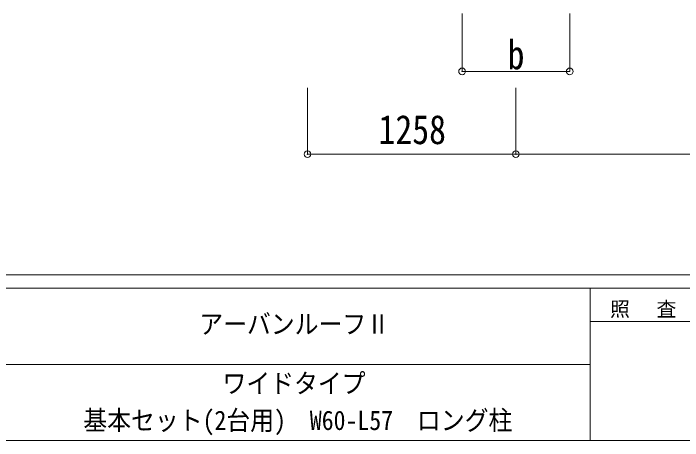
# Model space of a CAD drawing. Units: millimetres at full size, sheet at 1:40; details may follow other scales. Extents: x -11243 to 11243, y -7760 to 7760.
# Drawn here: x 119 to 4160, y -7760 to -5181 of the extents above; entities that cross this region are included whole.
import ezdxf
from ezdxf.enums import TextEntityAlignment as Align

# ---------------------------------------------------------------- set-up
doc = ezdxf.new("R2010")
doc.units = ezdxf.units.MM
doc.header["$LTSCALE"] = 40
doc.header["$PDMODE"] = 32
doc.header["$PDSIZE"] = 40
doc.layers.add('0-6_OTH_LINE', color=6, linetype='Continuous', lineweight=9)
doc.layers.add('F-0_240', color=7, linetype='Continuous', lineweight=9)
doc.styles.add('ＭＳ ゴシック', font='')
doc.styles.get('ＭＳ ゴシック').set_extended_font_data('MS Gothic')

msp = doc.modelspace()

# ---------------------------------------------------------------- linework, layer by layer
at = {"layer": '0-6_OTH_LINE'}
for p, q in [((2828.12, -5530.85), (2828.12, -5180.87)), ((3478.12, -5530.85), (3478.12, -5180.87)), ((2828.12, -5530.85), (3478.12, -5530.85)), ((1895.02, -6030.87), (1895.02, -5630.87)), ((3153.02, -6030.87), (3153.02, -5630.87)), ((1895.02, -6030.87), (3153.02, -6030.87)), ((3153.02, -6030.87), (6453.02, -6030.87))]:
    msp.add_line(p, q, dxfattribs=at)
for p in [(2828.12, -5530.85), (3478.12, -5530.85), (1895.02, -6030.87), (3153.02, -6030.87)]:
    msp.add_point(p, dxfattribs=at)
at = {"layer": 'F-0_240', "color": 5}
for p, q in [((-11242.74, -6760), (10677.26, -6760)), ((-11242.74, -6840), (7121.58, -6840)), ((3601.58, -6840), (3601.58, -7760)), ((3601.58, -7040), (6001.58, -7040)), ((-4598.42, -7300), (3601.58, -7300)), ((-11242.74, -7760), (10677.26, -7760))]:
    msp.add_line(p, q, dxfattribs=at)

# ---------------------------------------------------------------- texts
at = {"layer": '0-6_OTH_LINE', "color": 7, "style": 'ＭＳ ゴシック', "width": 0.85}
for s, p in [('b', (3103.12, -5570.85)), ('1258', (2324.02, -6022.87))]:
    msp.add_text(s, height=176, dxfattribs=at).set_placement(p, align=Align.BOTTOM_LEFT)
at = {"layer": 'F-0_240', "style": 'ＭＳ ゴシック', "width": 0.9}
for s, p in [('アーバンルーフⅡ', (1241.58, -7150)), ('ワイドタイプ', (1381.58, -7507.84)), ('基本セット(2台用)\u3000W60-L57\u3000ロング柱', (541.58, -7731.34))]:
    msp.add_text(s, height=117.3, dxfattribs=at).set_placement(p, align=Align.BOTTOM_LEFT)
at = {"layer": 'F-0_240', "insert": (3721.58, -7020), "char_height": 87.98, "attachment_point": 7, "style": 'ＭＳ ゴシック'}
msp.add_mtext('\\T1.17;照\u3000査', dxfattribs=at)

doc.saveas('drawing.dxf')
